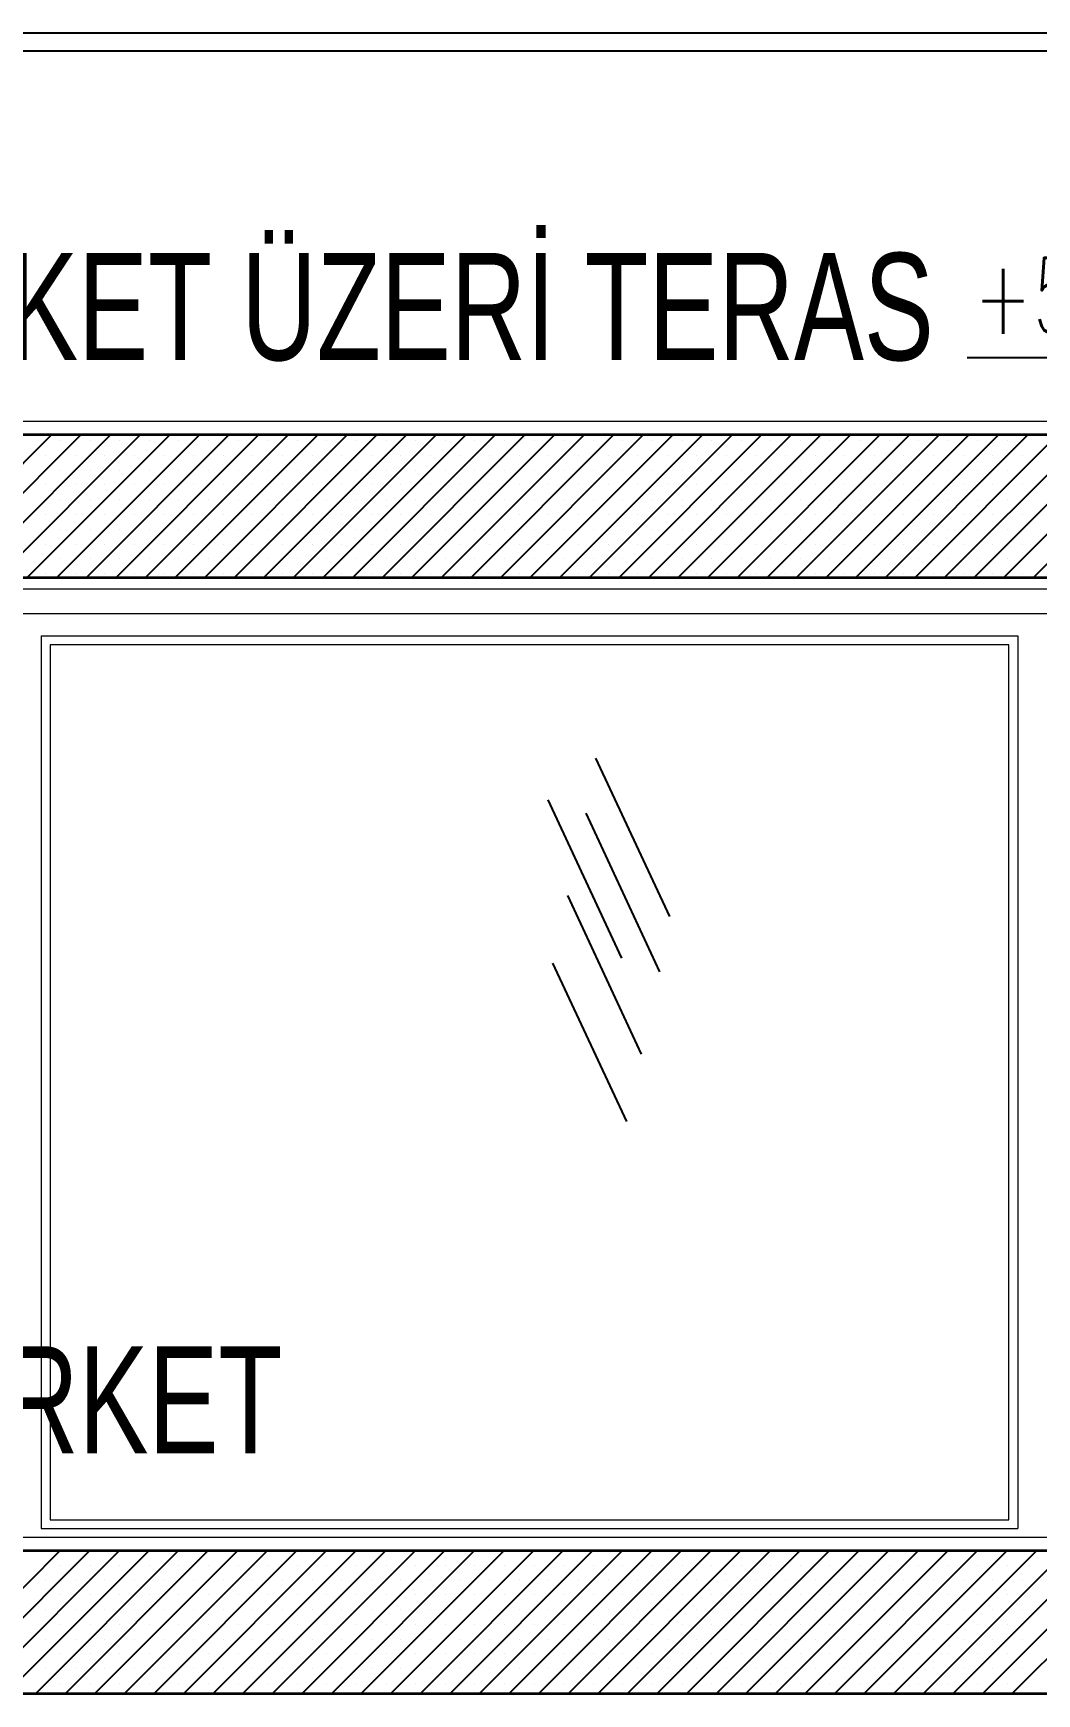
# Model space of a CAD drawing. Header units: inches. Extents: x -7543 to -822, y 102837 to 190349.
# Drawn here: x -828.4359 to -828.3909, y 102836.8515 to 102836.9259 of the extents above; entities that cross this region are included whole.
import ezdxf
from ezdxf.enums import TextEntityAlignment as Align

# ---------------------------------------------------------------- set-up
doc = ezdxf.new("R2010")
doc.units = ezdxf.units.IN
doc.header["$MEASUREMENT"] = 0
for name, color, linetype, lineweight, true_color in [('BALKON', 7, 'Continuous', 20, 0xffaaa9), ('DUVAR', 7, 'Continuous', 35, 0xfc4642), ('KAPI', 7, 'Continuous', 18, 0xffb360)]:
    doc.layers.add(name, color=color, linetype=linetype, lineweight=lineweight, true_color=true_color)
for name, color, linetype, lineweight in [('BİTKİ', 96, 'Continuous', 25), ('ICOL', 55, 'Continuous', 25), ('SIVA', 150, 'Continuous', 15), ('TARAMA', 8, 'Continuous', 25), ('YAZI', 7, 'Continuous', 25)]:
    doc.layers.add(name, color=color, linetype=linetype, lineweight=lineweight)
doc.styles.add('arıal', font='arial.ttf', dxfattribs={"width": 0.7})
doc.styles.add('KAPı-PEN', font='simplex.shx', dxfattribs={"width": 0.7, "height": 10})

msp = doc.modelspace()

# ---------------------------------------------------------------- linework, layer by layer
at = {"layer": 'BALKON', "color": 20}
msp.add_line((-828.477518, 102836.857885), (-828.306018, 102836.857885), dxfattribs=at)
at = {"layer": 'BİTKİ'}
for p, q in [((-828.335018, 102836.925885), (-828.480018, 102836.925885)), ((-828.335018, 102836.925085), (-828.480018, 102836.925085)), ((-828.41068, 102836.89341), (-828.407377, 102836.886312)), ((-828.41068, 102836.89341), (-828.407377, 102836.886312)), ((-828.412827, 102836.891539), (-828.409524, 102836.884441)), ((-828.412827, 102836.891539), (-828.409524, 102836.884441)), ((-828.41112, 102836.890934), (-828.407817, 102836.883836)), ((-828.41112, 102836.890934), (-828.407817, 102836.883836)), ((-828.411946, 102836.887247), (-828.408643, 102836.880149)), ((-828.411946, 102836.887247), (-828.408643, 102836.880149)), ((-828.412607, 102836.884221), (-828.409304, 102836.877122)), ((-828.412607, 102836.884221), (-828.409304, 102836.877122))]:
    msp.add_line(p, q, dxfattribs=at)
at = {"layer": 'DUVAR'}
for p, q in [((-828.306018, 102836.907885), (-828.480018, 102836.907885)), ((-828.306018, 102836.901485), (-828.480018, 102836.901485)), ((-828.306018, 102836.857885), (-828.480018, 102836.857885)), ((-828.306018, 102836.851485), (-828.480018, 102836.851485))]:
    msp.add_line(p, q, dxfattribs=at)
at = {"layer": 'ICOL', "color": 2}
msp.add_line((-828.394029, 102836.911349), (-828.383416, 102836.911349), dxfattribs=at)
at = {"layer": 'KAPI'}
for p, q in [((-828.477518, 102836.899885), (-828.317018, 102836.899885)), ((-828.435518, 102836.898885), (-828.435518, 102836.858885)), ((-828.435518, 102836.898885), (-828.391768, 102836.898885)), ((-828.391768, 102836.898885), (-828.391768, 102836.858885)), ((-828.392168, 102836.898485), (-828.435118, 102836.898485)), ((-828.435118, 102836.898485), (-828.435118, 102836.859285)), ((-828.392168, 102836.859285), (-828.392168, 102836.898485)), ((-828.435118, 102836.859285), (-828.392168, 102836.859285)), ((-828.435518, 102836.858885), (-828.391768, 102836.858885))]:
    msp.add_line(p, q, dxfattribs=at)
at = {"layer": 'SIVA'}
for p, q in [((-828.306018, 102836.908485), (-828.480018, 102836.908485)), ((-828.478018, 102836.900985), (-828.306018, 102836.900985)), ((-828.325946, 102836.858485), (-828.478018, 102836.858485))]:
    msp.add_line(p, q, dxfattribs=at)
at = {"layer": 'TARAMA'}
for p, q in [((-828.441463, 102836.901485), (-828.435063, 102836.907885)), ((-828.440138, 102836.901485), (-828.433738, 102836.907885)), ((-828.438812, 102836.901485), (-828.432412, 102836.907885)), ((-828.437486, 102836.901485), (-828.431086, 102836.907885)), ((-828.43616, 102836.901485), (-828.42976, 102836.907885)), ((-828.434834, 102836.901485), (-828.428434, 102836.907885)), ((-828.434651, 102836.907634), (-828.434651, 102836.907634)), ((-828.433508, 102836.901485), (-828.427108, 102836.907885)), ((-828.433325, 102836.907634), (-828.433325, 102836.907634)), ((-828.432183, 102836.901485), (-828.425783, 102836.907885)), ((-828.431999, 102836.907634), (-828.431999, 102836.907634)), ((-828.430857, 102836.901485), (-828.424457, 102836.907885)), ((-828.430674, 102836.907634), (-828.430674, 102836.907634)), ((-828.429531, 102836.901485), (-828.423131, 102836.907885)), ((-828.429348, 102836.907634), (-828.429348, 102836.907634)), ((-828.428205, 102836.901485), (-828.421805, 102836.907885)), ((-828.428022, 102836.907634), (-828.428022, 102836.907634)), ((-828.426879, 102836.901485), (-828.420479, 102836.907885)), ((-828.426696, 102836.907634), (-828.426696, 102836.907634)), ((-828.425554, 102836.901485), (-828.419154, 102836.907885)), ((-828.42537, 102836.907634), (-828.42537, 102836.907634)), ((-828.424228, 102836.901485), (-828.417828, 102836.907885)), ((-828.424044, 102836.907634), (-828.424044, 102836.907634)), ((-828.422902, 102836.901485), (-828.416502, 102836.907885)), ((-828.422719, 102836.907634), (-828.422719, 102836.907634)), ((-828.421576, 102836.901485), (-828.415176, 102836.907885)), ((-828.421393, 102836.907634), (-828.421393, 102836.907634)), ((-828.42025, 102836.901485), (-828.41385, 102836.907885)), ((-828.420067, 102836.907634), (-828.420067, 102836.907634)), ((-828.418924, 102836.901485), (-828.412524, 102836.907885)), ((-828.418741, 102836.907634), (-828.418741, 102836.907634)), ((-828.417599, 102836.901485), (-828.411199, 102836.907885)), ((-828.417415, 102836.907634), (-828.417415, 102836.907634)), ((-828.416273, 102836.901485), (-828.409873, 102836.907885)), ((-828.416089, 102836.907634), (-828.416089, 102836.907634)), ((-828.414947, 102836.901485), (-828.408547, 102836.907885)), ((-828.414764, 102836.907634), (-828.414764, 102836.907634)), ((-828.413621, 102836.901485), (-828.407221, 102836.907885)), ((-828.413438, 102836.907634), (-828.413438, 102836.907634)), ((-828.412295, 102836.901485), (-828.405895, 102836.907885)), ((-828.412112, 102836.907634), (-828.412112, 102836.907634)), ((-828.410969, 102836.901485), (-828.404569, 102836.907885)), ((-828.410786, 102836.907634), (-828.410786, 102836.907634)), ((-828.409644, 102836.901485), (-828.403244, 102836.907885)), ((-828.40946, 102836.907634), (-828.40946, 102836.907634)), ((-828.408318, 102836.901485), (-828.401918, 102836.907885)), ((-828.408135, 102836.907634), (-828.408135, 102836.907634)), ((-828.406992, 102836.901485), (-828.400592, 102836.907885)), ((-828.406809, 102836.907634), (-828.406809, 102836.907634)), ((-828.405666, 102836.901485), (-828.399266, 102836.907885)), ((-828.405483, 102836.907634), (-828.405483, 102836.907634)), ((-828.40434, 102836.901485), (-828.39794, 102836.907885)), ((-828.404157, 102836.907634), (-828.404157, 102836.907634)), ((-828.403015, 102836.901485), (-828.396615, 102836.907885)), ((-828.402831, 102836.907634), (-828.402831, 102836.907634)), ((-828.401689, 102836.901485), (-828.395289, 102836.907885)), ((-828.401505, 102836.907634), (-828.401505, 102836.907634)), ((-828.400363, 102836.901485), (-828.393963, 102836.907885)), ((-828.40018, 102836.907634), (-828.40018, 102836.907634)), ((-828.399037, 102836.901485), (-828.392637, 102836.907885)), ((-828.398854, 102836.907634), (-828.398854, 102836.907634)), ((-828.397711, 102836.901485), (-828.391311, 102836.907885)), ((-828.397528, 102836.907634), (-828.397528, 102836.907634)), ((-828.396385, 102836.901485), (-828.389985, 102836.907885)), ((-828.396202, 102836.907634), (-828.396202, 102836.907634)), ((-828.39506, 102836.901485), (-828.38866, 102836.907885)), ((-828.394876, 102836.907634), (-828.394876, 102836.907634)), ((-828.393734, 102836.901485), (-828.387334, 102836.907885)), ((-828.39355, 102836.907634), (-828.39355, 102836.907634)), ((-828.392408, 102836.901485), (-828.386008, 102836.907885)), ((-828.392225, 102836.907634), (-828.392225, 102836.907634)), ((-828.391082, 102836.901485), (-828.384682, 102836.907885)), ((-828.435314, 102836.906971), (-828.435314, 102836.906971)), ((-828.433988, 102836.906971), (-828.433988, 102836.906971)), ((-828.432662, 102836.906971), (-828.432662, 102836.906971)), ((-828.431336, 102836.906971), (-828.431336, 102836.906971)), ((-828.430011, 102836.906971), (-828.430011, 102836.906971)), ((-828.428685, 102836.906971), (-828.428685, 102836.906971)), ((-828.427359, 102836.906971), (-828.427359, 102836.906971)), ((-828.426033, 102836.906971), (-828.426033, 102836.906971)), ((-828.424707, 102836.906971), (-828.424707, 102836.906971)), ((-828.423382, 102836.906971), (-828.423382, 102836.906971)), ((-828.422056, 102836.906971), (-828.422056, 102836.906971)), ((-828.42073, 102836.906971), (-828.42073, 102836.906971)), ((-828.419404, 102836.906971), (-828.419404, 102836.906971)), ((-828.418078, 102836.906971), (-828.418078, 102836.906971)), ((-828.416752, 102836.906971), (-828.416752, 102836.906971)), ((-828.415427, 102836.906971), (-828.415427, 102836.906971)), ((-828.414101, 102836.906971), (-828.414101, 102836.906971)), ((-828.412775, 102836.906971), (-828.412775, 102836.906971)), ((-828.411449, 102836.906971), (-828.411449, 102836.906971)), ((-828.410123, 102836.906971), (-828.410123, 102836.906971)), ((-828.408797, 102836.906971), (-828.408797, 102836.906971)), ((-828.407472, 102836.906971), (-828.407472, 102836.906971)), ((-828.406146, 102836.906971), (-828.406146, 102836.906971)), ((-828.40482, 102836.906971), (-828.40482, 102836.906971)), ((-828.403494, 102836.906971), (-828.403494, 102836.906971)), ((-828.402168, 102836.906971), (-828.402168, 102836.906971)), ((-828.400843, 102836.906971), (-828.400843, 102836.906971)), ((-828.399517, 102836.906971), (-828.399517, 102836.906971)), ((-828.398191, 102836.906971), (-828.398191, 102836.906971)), ((-828.396865, 102836.906971), (-828.396865, 102836.906971)), ((-828.395539, 102836.906971), (-828.395539, 102836.906971)), ((-828.394213, 102836.906971), (-828.394213, 102836.906971)), ((-828.392888, 102836.906971), (-828.392888, 102836.906971)), ((-828.391562, 102836.906971), (-828.391562, 102836.906971)), ((-828.434651, 102836.906308), (-828.434651, 102836.906308)), ((-828.433325, 102836.906308), (-828.433325, 102836.906308)), ((-828.431999, 102836.906308), (-828.431999, 102836.906308)), ((-828.430674, 102836.906308), (-828.430674, 102836.906308)), ((-828.429348, 102836.906308), (-828.429348, 102836.906308)), ((-828.428022, 102836.906308), (-828.428022, 102836.906308)), ((-828.426696, 102836.906308), (-828.426696, 102836.906308)), ((-828.42537, 102836.906308), (-828.42537, 102836.906308)), ((-828.424044, 102836.906308), (-828.424044, 102836.906308)), ((-828.422719, 102836.906308), (-828.422719, 102836.906308)), ((-828.421393, 102836.906308), (-828.421393, 102836.906308)), ((-828.420067, 102836.906308), (-828.420067, 102836.906308)), ((-828.418741, 102836.906308), (-828.418741, 102836.906308)), ((-828.417415, 102836.906308), (-828.417415, 102836.906308)), ((-828.416089, 102836.906308), (-828.416089, 102836.906308)), ((-828.414764, 102836.906308), (-828.414764, 102836.906308)), ((-828.413438, 102836.906308), (-828.413438, 102836.906308)), ((-828.412112, 102836.906308), (-828.412112, 102836.906308)), ((-828.410786, 102836.906308), (-828.410786, 102836.906308)), ((-828.40946, 102836.906308), (-828.40946, 102836.906308)), ((-828.408135, 102836.906308), (-828.408135, 102836.906308)), ((-828.406809, 102836.906308), (-828.406809, 102836.906308)), ((-828.405483, 102836.906308), (-828.405483, 102836.906308)), ((-828.404157, 102836.906308), (-828.404157, 102836.906308)), ((-828.402831, 102836.906308), (-828.402831, 102836.906308)), ((-828.401505, 102836.906308), (-828.401505, 102836.906308)), ((-828.40018, 102836.906308), (-828.40018, 102836.906308)), ((-828.398854, 102836.906308), (-828.398854, 102836.906308)), ((-828.397528, 102836.906308), (-828.397528, 102836.906308)), ((-828.396202, 102836.906308), (-828.396202, 102836.906308)), ((-828.394876, 102836.906308), (-828.394876, 102836.906308)), ((-828.39355, 102836.906308), (-828.39355, 102836.906308)), ((-828.392225, 102836.906308), (-828.392225, 102836.906308)), ((-828.435314, 102836.905645), (-828.435314, 102836.905645)), ((-828.433988, 102836.905645), (-828.433988, 102836.905645)), ((-828.432662, 102836.905645), (-828.432662, 102836.905645)), ((-828.431336, 102836.905645), (-828.431336, 102836.905645)), ((-828.430011, 102836.905645), (-828.430011, 102836.905645)), ((-828.428685, 102836.905645), (-828.428685, 102836.905645)), ((-828.427359, 102836.905645), (-828.427359, 102836.905645)), ((-828.426033, 102836.905645), (-828.426033, 102836.905645)), ((-828.424707, 102836.905645), (-828.424707, 102836.905645)), ((-828.423382, 102836.905645), (-828.423382, 102836.905645)), ((-828.422056, 102836.905645), (-828.422056, 102836.905645)), ((-828.42073, 102836.905645), (-828.42073, 102836.905645)), ((-828.419404, 102836.905645), (-828.419404, 102836.905645)), ((-828.418078, 102836.905645), (-828.418078, 102836.905645)), ((-828.416752, 102836.905645), (-828.416752, 102836.905645)), ((-828.415427, 102836.905645), (-828.415427, 102836.905645)), ((-828.414101, 102836.905645), (-828.414101, 102836.905645)), ((-828.412775, 102836.905645), (-828.412775, 102836.905645)), ((-828.411449, 102836.905645), (-828.411449, 102836.905645)), ((-828.410123, 102836.905645), (-828.410123, 102836.905645)), ((-828.408797, 102836.905645), (-828.408797, 102836.905645)), ((-828.407472, 102836.905645), (-828.407472, 102836.905645)), ((-828.406146, 102836.905645), (-828.406146, 102836.905645)), ((-828.40482, 102836.905645), (-828.40482, 102836.905645)), ((-828.403494, 102836.905645), (-828.403494, 102836.905645)), ((-828.402168, 102836.905645), (-828.402168, 102836.905645)), ((-828.400843, 102836.905645), (-828.400843, 102836.905645)), ((-828.399517, 102836.905645), (-828.399517, 102836.905645)), ((-828.398191, 102836.905645), (-828.398191, 102836.905645)), ((-828.396865, 102836.905645), (-828.396865, 102836.905645)), ((-828.395539, 102836.905645), (-828.395539, 102836.905645)), ((-828.394213, 102836.905645), (-828.394213, 102836.905645)), ((-828.392888, 102836.905645), (-828.392888, 102836.905645)), ((-828.391562, 102836.905645), (-828.391562, 102836.905645)), ((-828.434651, 102836.904983), (-828.434651, 102836.904983)), ((-828.433325, 102836.904983), (-828.433325, 102836.904983)), ((-828.431999, 102836.904983), (-828.431999, 102836.904983)), ((-828.430674, 102836.904983), (-828.430674, 102836.904983)), ((-828.429348, 102836.904983), (-828.429348, 102836.904983)), ((-828.428022, 102836.904983), (-828.428022, 102836.904983)), ((-828.426696, 102836.904983), (-828.426696, 102836.904983)), ((-828.42537, 102836.904983), (-828.42537, 102836.904983)), ((-828.424044, 102836.904983), (-828.424044, 102836.904983)), ((-828.422719, 102836.904983), (-828.422719, 102836.904983)), ((-828.421393, 102836.904983), (-828.421393, 102836.904983)), ((-828.420067, 102836.904983), (-828.420067, 102836.904983)), ((-828.418741, 102836.904983), (-828.418741, 102836.904983)), ((-828.417415, 102836.904983), (-828.417415, 102836.904983)), ((-828.416089, 102836.904983), (-828.416089, 102836.904983)), ((-828.414764, 102836.904983), (-828.414764, 102836.904983)), ((-828.413438, 102836.904983), (-828.413438, 102836.904983)), ((-828.412112, 102836.904983), (-828.412112, 102836.904983)), ((-828.410786, 102836.904983), (-828.410786, 102836.904983)), ((-828.40946, 102836.904983), (-828.40946, 102836.904983)), ((-828.408135, 102836.904983), (-828.408135, 102836.904983)), ((-828.406809, 102836.904983), (-828.406809, 102836.904983)), ((-828.405483, 102836.904983), (-828.405483, 102836.904983)), ((-828.404157, 102836.904983), (-828.404157, 102836.904983)), ((-828.402831, 102836.904983), (-828.402831, 102836.904983)), ((-828.401505, 102836.904983), (-828.401505, 102836.904983)), ((-828.40018, 102836.904983), (-828.40018, 102836.904983)), ((-828.398854, 102836.904983), (-828.398854, 102836.904983)), ((-828.397528, 102836.904983), (-828.397528, 102836.904983)), ((-828.396202, 102836.904983), (-828.396202, 102836.904983)), ((-828.394876, 102836.904983), (-828.394876, 102836.904983)), ((-828.39355, 102836.904983), (-828.39355, 102836.904983)), ((-828.392225, 102836.904983), (-828.392225, 102836.904983)), ((-828.435314, 102836.90432), (-828.435314, 102836.90432)), ((-828.433988, 102836.90432), (-828.433988, 102836.90432)), ((-828.432662, 102836.90432), (-828.432662, 102836.90432)), ((-828.431336, 102836.90432), (-828.431336, 102836.90432)), ((-828.430011, 102836.90432), (-828.430011, 102836.90432)), ((-828.428685, 102836.90432), (-828.428685, 102836.90432)), ((-828.427359, 102836.90432), (-828.427359, 102836.90432)), ((-828.426033, 102836.90432), (-828.426033, 102836.90432)), ((-828.424707, 102836.90432), (-828.424707, 102836.90432)), ((-828.423382, 102836.90432), (-828.423382, 102836.90432)), ((-828.422056, 102836.90432), (-828.422056, 102836.90432)), ((-828.42073, 102836.90432), (-828.42073, 102836.90432)), ((-828.419404, 102836.90432), (-828.419404, 102836.90432)), ((-828.418078, 102836.90432), (-828.418078, 102836.90432)), ((-828.416752, 102836.90432), (-828.416752, 102836.90432)), ((-828.415427, 102836.90432), (-828.415427, 102836.90432)), ((-828.414101, 102836.90432), (-828.414101, 102836.90432)), ((-828.412775, 102836.90432), (-828.412775, 102836.90432)), ((-828.411449, 102836.90432), (-828.411449, 102836.90432)), ((-828.410123, 102836.90432), (-828.410123, 102836.90432)), ((-828.408797, 102836.90432), (-828.408797, 102836.90432)), ((-828.407472, 102836.90432), (-828.407472, 102836.90432)), ((-828.406146, 102836.90432), (-828.406146, 102836.90432)), ((-828.40482, 102836.90432), (-828.40482, 102836.90432)), ((-828.403494, 102836.90432), (-828.403494, 102836.90432)), ((-828.402168, 102836.90432), (-828.402168, 102836.90432)), ((-828.400843, 102836.90432), (-828.400843, 102836.90432)), ((-828.399517, 102836.90432), (-828.399517, 102836.90432)), ((-828.398191, 102836.90432), (-828.398191, 102836.90432)), ((-828.396865, 102836.90432), (-828.396865, 102836.90432)), ((-828.395539, 102836.90432), (-828.395539, 102836.90432)), ((-828.394213, 102836.90432), (-828.394213, 102836.90432)), ((-828.392888, 102836.90432), (-828.392888, 102836.90432)), ((-828.391562, 102836.90432), (-828.391562, 102836.90432)), ((-828.434651, 102836.903657), (-828.434651, 102836.903657)), ((-828.433325, 102836.903657), (-828.433325, 102836.903657)), ((-828.431999, 102836.903657), (-828.431999, 102836.903657)), ((-828.430674, 102836.903657), (-828.430674, 102836.903657)), ((-828.429348, 102836.903657), (-828.429348, 102836.903657)), ((-828.428022, 102836.903657), (-828.428022, 102836.903657)), ((-828.426696, 102836.903657), (-828.426696, 102836.903657)), ((-828.42537, 102836.903657), (-828.42537, 102836.903657)), ((-828.424044, 102836.903657), (-828.424044, 102836.903657)), ((-828.422719, 102836.903657), (-828.422719, 102836.903657)), ((-828.421393, 102836.903657), (-828.421393, 102836.903657)), ((-828.420067, 102836.903657), (-828.420067, 102836.903657)), ((-828.418741, 102836.903657), (-828.418741, 102836.903657)), ((-828.417415, 102836.903657), (-828.417415, 102836.903657)), ((-828.416089, 102836.903657), (-828.416089, 102836.903657)), ((-828.414764, 102836.903657), (-828.414764, 102836.903657)), ((-828.413438, 102836.903657), (-828.413438, 102836.903657)), ((-828.412112, 102836.903657), (-828.412112, 102836.903657)), ((-828.410786, 102836.903657), (-828.410786, 102836.903657)), ((-828.40946, 102836.903657), (-828.40946, 102836.903657)), ((-828.408135, 102836.903657), (-828.408135, 102836.903657)), ((-828.406809, 102836.903657), (-828.406809, 102836.903657)), ((-828.405483, 102836.903657), (-828.405483, 102836.903657)), ((-828.404157, 102836.903657), (-828.404157, 102836.903657)), ((-828.402831, 102836.903657), (-828.402831, 102836.903657)), ((-828.401505, 102836.903657), (-828.401505, 102836.903657)), ((-828.40018, 102836.903657), (-828.40018, 102836.903657)), ((-828.398854, 102836.903657), (-828.398854, 102836.903657)), ((-828.397528, 102836.903657), (-828.397528, 102836.903657)), ((-828.396202, 102836.903657), (-828.396202, 102836.903657)), ((-828.394876, 102836.903657), (-828.394876, 102836.903657)), ((-828.39355, 102836.903657), (-828.39355, 102836.903657)), ((-828.392225, 102836.903657), (-828.392225, 102836.903657)), ((-828.435314, 102836.902994), (-828.435314, 102836.902994)), ((-828.433988, 102836.902994), (-828.433988, 102836.902994)), ((-828.432662, 102836.902994), (-828.432662, 102836.902994)), ((-828.431336, 102836.902994), (-828.431336, 102836.902994)), ((-828.430011, 102836.902994), (-828.430011, 102836.902994)), ((-828.428685, 102836.902994), (-828.428685, 102836.902994)), ((-828.427359, 102836.902994), (-828.427359, 102836.902994)), ((-828.426033, 102836.902994), (-828.426033, 102836.902994)), ((-828.424707, 102836.902994), (-828.424707, 102836.902994)), ((-828.423382, 102836.902994), (-828.423382, 102836.902994)), ((-828.422056, 102836.902994), (-828.422056, 102836.902994)), ((-828.42073, 102836.902994), (-828.42073, 102836.902994)), ((-828.419404, 102836.902994), (-828.419404, 102836.902994)), ((-828.418078, 102836.902994), (-828.418078, 102836.902994)), ((-828.416752, 102836.902994), (-828.416752, 102836.902994)), ((-828.415427, 102836.902994), (-828.415427, 102836.902994)), ((-828.414101, 102836.902994), (-828.414101, 102836.902994)), ((-828.412775, 102836.902994), (-828.412775, 102836.902994)), ((-828.411449, 102836.902994), (-828.411449, 102836.902994)), ((-828.410123, 102836.902994), (-828.410123, 102836.902994)), ((-828.408797, 102836.902994), (-828.408797, 102836.902994)), ((-828.407472, 102836.902994), (-828.407472, 102836.902994)), ((-828.406146, 102836.902994), (-828.406146, 102836.902994)), ((-828.40482, 102836.902994), (-828.40482, 102836.902994)), ((-828.403494, 102836.902994), (-828.403494, 102836.902994)), ((-828.402168, 102836.902994), (-828.402168, 102836.902994)), ((-828.400843, 102836.902994), (-828.400843, 102836.902994)), ((-828.399517, 102836.902994), (-828.399517, 102836.902994)), ((-828.398191, 102836.902994), (-828.398191, 102836.902994)), ((-828.396865, 102836.902994), (-828.396865, 102836.902994)), ((-828.395539, 102836.902994), (-828.395539, 102836.902994)), ((-828.394213, 102836.902994), (-828.394213, 102836.902994)), ((-828.392888, 102836.902994), (-828.392888, 102836.902994)), ((-828.391562, 102836.902994), (-828.391562, 102836.902994)), ((-828.435314, 102836.901668), (-828.435314, 102836.901668)), ((-828.434651, 102836.902331), (-828.434651, 102836.902331)), ((-828.433988, 102836.901668), (-828.433988, 102836.901668)), ((-828.433325, 102836.902331), (-828.433325, 102836.902331)), ((-828.432662, 102836.901668), (-828.432662, 102836.901668)), ((-828.431999, 102836.902331), (-828.431999, 102836.902331)), ((-828.431336, 102836.901668), (-828.431336, 102836.901668)), ((-828.430674, 102836.902331), (-828.430674, 102836.902331)), ((-828.430011, 102836.901668), (-828.430011, 102836.901668)), ((-828.429348, 102836.902331), (-828.429348, 102836.902331)), ((-828.428685, 102836.901668), (-828.428685, 102836.901668)), ((-828.428022, 102836.902331), (-828.428022, 102836.902331)), ((-828.427359, 102836.901668), (-828.427359, 102836.901668)), ((-828.426696, 102836.902331), (-828.426696, 102836.902331)), ((-828.426033, 102836.901668), (-828.426033, 102836.901668)), ((-828.42537, 102836.902331), (-828.42537, 102836.902331)), ((-828.424707, 102836.901668), (-828.424707, 102836.901668)), ((-828.424044, 102836.902331), (-828.424044, 102836.902331)), ((-828.423382, 102836.901668), (-828.423382, 102836.901668)), ((-828.422719, 102836.902331), (-828.422719, 102836.902331)), ((-828.422056, 102836.901668), (-828.422056, 102836.901668)), ((-828.421393, 102836.902331), (-828.421393, 102836.902331)), ((-828.42073, 102836.901668), (-828.42073, 102836.901668)), ((-828.420067, 102836.902331), (-828.420067, 102836.902331)), ((-828.419404, 102836.901668), (-828.419404, 102836.901668)), ((-828.418741, 102836.902331), (-828.418741, 102836.902331)), ((-828.418078, 102836.901668), (-828.418078, 102836.901668)), ((-828.417415, 102836.902331), (-828.417415, 102836.902331)), ((-828.416752, 102836.901668), (-828.416752, 102836.901668)), ((-828.416089, 102836.902331), (-828.416089, 102836.902331)), ((-828.415427, 102836.901668), (-828.415427, 102836.901668)), ((-828.414764, 102836.902331), (-828.414764, 102836.902331)), ((-828.414101, 102836.901668), (-828.414101, 102836.901668)), ((-828.413438, 102836.902331), (-828.413438, 102836.902331)), ((-828.412775, 102836.901668), (-828.412775, 102836.901668)), ((-828.412112, 102836.902331), (-828.412112, 102836.902331)), ((-828.411449, 102836.901668), (-828.411449, 102836.901668)), ((-828.410786, 102836.902331), (-828.410786, 102836.902331)), ((-828.410123, 102836.901668), (-828.410123, 102836.901668)), ((-828.40946, 102836.902331), (-828.40946, 102836.902331)), ((-828.408797, 102836.901668), (-828.408797, 102836.901668)), ((-828.408135, 102836.902331), (-828.408135, 102836.902331)), ((-828.407472, 102836.901668), (-828.407472, 102836.901668)), ((-828.406809, 102836.902331), (-828.406809, 102836.902331)), ((-828.406146, 102836.901668), (-828.406146, 102836.901668)), ((-828.405483, 102836.902331), (-828.405483, 102836.902331)), ((-828.40482, 102836.901668), (-828.40482, 102836.901668)), ((-828.404157, 102836.902331), (-828.404157, 102836.902331)), ((-828.403494, 102836.901668), (-828.403494, 102836.901668)), ((-828.402831, 102836.902331), (-828.402831, 102836.902331)), ((-828.402168, 102836.901668), (-828.402168, 102836.901668)), ((-828.401505, 102836.902331), (-828.401505, 102836.902331)), ((-828.400843, 102836.901668), (-828.400843, 102836.901668)), ((-828.40018, 102836.902331), (-828.40018, 102836.902331)), ((-828.399517, 102836.901668), (-828.399517, 102836.901668)), ((-828.398854, 102836.902331), (-828.398854, 102836.902331)), ((-828.398191, 102836.901668), (-828.398191, 102836.901668)), ((-828.397528, 102836.902331), (-828.397528, 102836.902331)), ((-828.396865, 102836.901668), (-828.396865, 102836.901668)), ((-828.396202, 102836.902331), (-828.396202, 102836.902331)), ((-828.395539, 102836.901668), (-828.395539, 102836.901668)), ((-828.394876, 102836.902331), (-828.394876, 102836.902331)), ((-828.394213, 102836.901668), (-828.394213, 102836.901668)), ((-828.39355, 102836.902331), (-828.39355, 102836.902331)), ((-828.392888, 102836.901668), (-828.392888, 102836.901668)), ((-828.392225, 102836.902331), (-828.392225, 102836.902331)), ((-828.391562, 102836.901668), (-828.391562, 102836.901668)), ((-828.441082, 102836.851485), (-828.434682, 102836.857885)), ((-828.439756, 102836.851485), (-828.433356, 102836.857885)), ((-828.43843, 102836.851485), (-828.43203, 102836.857885)), ((-828.437105, 102836.851485), (-828.430705, 102836.857885)), ((-828.435779, 102836.851485), (-828.429379, 102836.857885)), ((-828.434453, 102836.851485), (-828.428053, 102836.857885)), ((-828.433127, 102836.851485), (-828.426727, 102836.857885)), ((-828.431801, 102836.851485), (-828.425401, 102836.857885)), ((-828.430475, 102836.851485), (-828.424075, 102836.857885)), ((-828.42915, 102836.851485), (-828.42275, 102836.857885)), ((-828.427824, 102836.851485), (-828.421424, 102836.857885)), ((-828.426498, 102836.851485), (-828.420098, 102836.857885)), ((-828.425172, 102836.851485), (-828.418772, 102836.857885)), ((-828.423846, 102836.851485), (-828.417446, 102836.857885)), ((-828.422521, 102836.851485), (-828.416121, 102836.857885)), ((-828.421195, 102836.851485), (-828.414795, 102836.857885)), ((-828.419869, 102836.851485), (-828.413469, 102836.857885)), ((-828.418543, 102836.851485), (-828.412143, 102836.857885)), ((-828.417217, 102836.851485), (-828.410817, 102836.857885)), ((-828.415891, 102836.851485), (-828.409491, 102836.857885)), ((-828.414566, 102836.851485), (-828.408166, 102836.857885)), ((-828.41324, 102836.851485), (-828.40684, 102836.857885)), ((-828.411914, 102836.851485), (-828.405514, 102836.857885)), ((-828.410588, 102836.851485), (-828.404188, 102836.857885)), ((-828.409262, 102836.851485), (-828.402862, 102836.857885)), ((-828.407936, 102836.851485), (-828.401536, 102836.857885)), ((-828.406611, 102836.851485), (-828.400211, 102836.857885)), ((-828.405285, 102836.851485), (-828.398885, 102836.857885)), ((-828.403959, 102836.851485), (-828.397559, 102836.857885)), ((-828.402633, 102836.851485), (-828.396233, 102836.857885)), ((-828.401307, 102836.851485), (-828.394907, 102836.857885)), ((-828.399981, 102836.851485), (-828.393581, 102836.857885)), ((-828.398656, 102836.851485), (-828.392256, 102836.857885)), ((-828.39733, 102836.851485), (-828.39093, 102836.857885)), ((-828.396004, 102836.851485), (-828.389604, 102836.857885)), ((-828.394678, 102836.851485), (-828.388278, 102836.857885)), ((-828.393352, 102836.851485), (-828.386952, 102836.857885)), ((-828.392027, 102836.851485), (-828.385627, 102836.857885)), ((-828.434651, 102836.857253), (-828.434651, 102836.857253)), ((-828.433325, 102836.857253), (-828.433325, 102836.857253)), ((-828.431999, 102836.857253), (-828.431999, 102836.857253)), ((-828.430674, 102836.857253), (-828.430674, 102836.857253)), ((-828.429348, 102836.857253), (-828.429348, 102836.857253)), ((-828.428022, 102836.857253), (-828.428022, 102836.857253)), ((-828.426696, 102836.857253), (-828.426696, 102836.857253)), ((-828.42537, 102836.857253), (-828.42537, 102836.857253)), ((-828.424044, 102836.857253), (-828.424044, 102836.857253)), ((-828.422719, 102836.857253), (-828.422719, 102836.857253)), ((-828.421393, 102836.857253), (-828.421393, 102836.857253)), ((-828.420067, 102836.857253), (-828.420067, 102836.857253)), ((-828.418741, 102836.857253), (-828.418741, 102836.857253)), ((-828.417415, 102836.857253), (-828.417415, 102836.857253)), ((-828.416089, 102836.857253), (-828.416089, 102836.857253)), ((-828.414764, 102836.857253), (-828.414764, 102836.857253)), ((-828.413438, 102836.857253), (-828.413438, 102836.857253)), ((-828.412112, 102836.857253), (-828.412112, 102836.857253)), ((-828.410786, 102836.857253), (-828.410786, 102836.857253)), ((-828.40946, 102836.857253), (-828.40946, 102836.857253)), ((-828.408135, 102836.857253), (-828.408135, 102836.857253)), ((-828.406809, 102836.857253), (-828.406809, 102836.857253)), ((-828.405483, 102836.857253), (-828.405483, 102836.857253)), ((-828.404157, 102836.857253), (-828.404157, 102836.857253)), ((-828.402831, 102836.857253), (-828.402831, 102836.857253)), ((-828.401505, 102836.857253), (-828.401505, 102836.857253)), ((-828.40018, 102836.857253), (-828.40018, 102836.857253)), ((-828.398854, 102836.857253), (-828.398854, 102836.857253)), ((-828.397528, 102836.857253), (-828.397528, 102836.857253)), ((-828.396202, 102836.857253), (-828.396202, 102836.857253)), ((-828.394876, 102836.857253), (-828.394876, 102836.857253)), ((-828.39355, 102836.857253), (-828.39355, 102836.857253)), ((-828.392225, 102836.857253), (-828.392225, 102836.857253)), ((-828.435314, 102836.85659), (-828.435314, 102836.85659)), ((-828.433988, 102836.85659), (-828.433988, 102836.85659)), ((-828.432662, 102836.85659), (-828.432662, 102836.85659)), ((-828.431336, 102836.85659), (-828.431336, 102836.85659)), ((-828.430011, 102836.85659), (-828.430011, 102836.85659)), ((-828.428685, 102836.85659), (-828.428685, 102836.85659)), ((-828.427359, 102836.85659), (-828.427359, 102836.85659)), ((-828.426033, 102836.85659), (-828.426033, 102836.85659)), ((-828.424707, 102836.85659), (-828.424707, 102836.85659)), ((-828.423382, 102836.85659), (-828.423382, 102836.85659)), ((-828.422056, 102836.85659), (-828.422056, 102836.85659)), ((-828.42073, 102836.85659), (-828.42073, 102836.85659)), ((-828.419404, 102836.85659), (-828.419404, 102836.85659)), ((-828.418078, 102836.85659), (-828.418078, 102836.85659)), ((-828.416752, 102836.85659), (-828.416752, 102836.85659)), ((-828.415427, 102836.85659), (-828.415427, 102836.85659)), ((-828.414101, 102836.85659), (-828.414101, 102836.85659)), ((-828.412775, 102836.85659), (-828.412775, 102836.85659)), ((-828.411449, 102836.85659), (-828.411449, 102836.85659)), ((-828.410123, 102836.85659), (-828.410123, 102836.85659)), ((-828.408797, 102836.85659), (-828.408797, 102836.85659)), ((-828.407472, 102836.85659), (-828.407472, 102836.85659)), ((-828.406146, 102836.85659), (-828.406146, 102836.85659)), ((-828.40482, 102836.85659), (-828.40482, 102836.85659)), ((-828.403494, 102836.85659), (-828.403494, 102836.85659)), ((-828.402168, 102836.85659), (-828.402168, 102836.85659)), ((-828.400843, 102836.85659), (-828.400843, 102836.85659)), ((-828.399517, 102836.85659), (-828.399517, 102836.85659)), ((-828.398191, 102836.85659), (-828.398191, 102836.85659)), ((-828.396865, 102836.85659), (-828.396865, 102836.85659)), ((-828.395539, 102836.85659), (-828.395539, 102836.85659)), ((-828.394213, 102836.85659), (-828.394213, 102836.85659)), ((-828.392888, 102836.85659), (-828.392888, 102836.85659)), ((-828.391562, 102836.85659), (-828.391562, 102836.85659)), ((-828.434651, 102836.855927), (-828.434651, 102836.855927)), ((-828.433325, 102836.855927), (-828.433325, 102836.855927)), ((-828.431999, 102836.855927), (-828.431999, 102836.855927)), ((-828.430674, 102836.855927), (-828.430674, 102836.855927)), ((-828.429348, 102836.855927), (-828.429348, 102836.855927)), ((-828.428022, 102836.855927), (-828.428022, 102836.855927)), ((-828.426696, 102836.855927), (-828.426696, 102836.855927)), ((-828.42537, 102836.855927), (-828.42537, 102836.855927)), ((-828.424044, 102836.855927), (-828.424044, 102836.855927)), ((-828.422719, 102836.855927), (-828.422719, 102836.855927)), ((-828.421393, 102836.855927), (-828.421393, 102836.855927)), ((-828.420067, 102836.855927), (-828.420067, 102836.855927)), ((-828.418741, 102836.855927), (-828.418741, 102836.855927)), ((-828.417415, 102836.855927), (-828.417415, 102836.855927)), ((-828.416089, 102836.855927), (-828.416089, 102836.855927)), ((-828.414764, 102836.855927), (-828.414764, 102836.855927)), ((-828.413438, 102836.855927), (-828.413438, 102836.855927)), ((-828.412112, 102836.855927), (-828.412112, 102836.855927)), ((-828.410786, 102836.855927), (-828.410786, 102836.855927)), ((-828.40946, 102836.855927), (-828.40946, 102836.855927)), ((-828.408135, 102836.855927), (-828.408135, 102836.855927)), ((-828.406809, 102836.855927), (-828.406809, 102836.855927)), ((-828.405483, 102836.855927), (-828.405483, 102836.855927)), ((-828.404157, 102836.855927), (-828.404157, 102836.855927)), ((-828.402831, 102836.855927), (-828.402831, 102836.855927)), ((-828.401505, 102836.855927), (-828.401505, 102836.855927)), ((-828.40018, 102836.855927), (-828.40018, 102836.855927)), ((-828.398854, 102836.855927), (-828.398854, 102836.855927)), ((-828.397528, 102836.855927), (-828.397528, 102836.855927)), ((-828.396202, 102836.855927), (-828.396202, 102836.855927)), ((-828.394876, 102836.855927), (-828.394876, 102836.855927)), ((-828.39355, 102836.855927), (-828.39355, 102836.855927)), ((-828.392225, 102836.855927), (-828.392225, 102836.855927)), ((-828.435314, 102836.855264), (-828.435314, 102836.855264)), ((-828.433988, 102836.855264), (-828.433988, 102836.855264)), ((-828.432662, 102836.855264), (-828.432662, 102836.855264)), ((-828.431336, 102836.855264), (-828.431336, 102836.855264)), ((-828.430011, 102836.855264), (-828.430011, 102836.855264)), ((-828.428685, 102836.855264), (-828.428685, 102836.855264)), ((-828.427359, 102836.855264), (-828.427359, 102836.855264)), ((-828.426033, 102836.855264), (-828.426033, 102836.855264)), ((-828.424707, 102836.855264), (-828.424707, 102836.855264)), ((-828.423382, 102836.855264), (-828.423382, 102836.855264)), ((-828.422056, 102836.855264), (-828.422056, 102836.855264)), ((-828.42073, 102836.855264), (-828.42073, 102836.855264)), ((-828.419404, 102836.855264), (-828.419404, 102836.855264)), ((-828.418078, 102836.855264), (-828.418078, 102836.855264)), ((-828.416752, 102836.855264), (-828.416752, 102836.855264)), ((-828.415427, 102836.855264), (-828.415427, 102836.855264)), ((-828.414101, 102836.855264), (-828.414101, 102836.855264)), ((-828.412775, 102836.855264), (-828.412775, 102836.855264)), ((-828.411449, 102836.855264), (-828.411449, 102836.855264)), ((-828.410123, 102836.855264), (-828.410123, 102836.855264)), ((-828.408797, 102836.855264), (-828.408797, 102836.855264)), ((-828.407472, 102836.855264), (-828.407472, 102836.855264)), ((-828.406146, 102836.855264), (-828.406146, 102836.855264)), ((-828.40482, 102836.855264), (-828.40482, 102836.855264)), ((-828.403494, 102836.855264), (-828.403494, 102836.855264)), ((-828.402168, 102836.855264), (-828.402168, 102836.855264)), ((-828.400843, 102836.855264), (-828.400843, 102836.855264)), ((-828.399517, 102836.855264), (-828.399517, 102836.855264)), ((-828.398191, 102836.855264), (-828.398191, 102836.855264)), ((-828.396865, 102836.855264), (-828.396865, 102836.855264)), ((-828.395539, 102836.855264), (-828.395539, 102836.855264)), ((-828.394213, 102836.855264), (-828.394213, 102836.855264)), ((-828.392888, 102836.855264), (-828.392888, 102836.855264)), ((-828.391562, 102836.855264), (-828.391562, 102836.855264)), ((-828.434651, 102836.854601), (-828.434651, 102836.854601)), ((-828.433325, 102836.854601), (-828.433325, 102836.854601)), ((-828.431999, 102836.854601), (-828.431999, 102836.854601)), ((-828.430674, 102836.854601), (-828.430674, 102836.854601)), ((-828.429348, 102836.854601), (-828.429348, 102836.854601)), ((-828.428022, 102836.854601), (-828.428022, 102836.854601)), ((-828.426696, 102836.854601), (-828.426696, 102836.854601)), ((-828.42537, 102836.854601), (-828.42537, 102836.854601)), ((-828.424044, 102836.854601), (-828.424044, 102836.854601)), ((-828.422719, 102836.854601), (-828.422719, 102836.854601)), ((-828.421393, 102836.854601), (-828.421393, 102836.854601)), ((-828.420067, 102836.854601), (-828.420067, 102836.854601)), ((-828.418741, 102836.854601), (-828.418741, 102836.854601)), ((-828.417415, 102836.854601), (-828.417415, 102836.854601)), ((-828.416089, 102836.854601), (-828.416089, 102836.854601)), ((-828.414764, 102836.854601), (-828.414764, 102836.854601)), ((-828.413438, 102836.854601), (-828.413438, 102836.854601)), ((-828.412112, 102836.854601), (-828.412112, 102836.854601)), ((-828.410786, 102836.854601), (-828.410786, 102836.854601)), ((-828.40946, 102836.854601), (-828.40946, 102836.854601)), ((-828.408135, 102836.854601), (-828.408135, 102836.854601)), ((-828.406809, 102836.854601), (-828.406809, 102836.854601)), ((-828.405483, 102836.854601), (-828.405483, 102836.854601)), ((-828.404157, 102836.854601), (-828.404157, 102836.854601)), ((-828.402831, 102836.854601), (-828.402831, 102836.854601)), ((-828.401505, 102836.854601), (-828.401505, 102836.854601)), ((-828.40018, 102836.854601), (-828.40018, 102836.854601)), ((-828.398854, 102836.854601), (-828.398854, 102836.854601)), ((-828.397528, 102836.854601), (-828.397528, 102836.854601)), ((-828.396202, 102836.854601), (-828.396202, 102836.854601)), ((-828.394876, 102836.854601), (-828.394876, 102836.854601)), ((-828.39355, 102836.854601), (-828.39355, 102836.854601)), ((-828.392225, 102836.854601), (-828.392225, 102836.854601)), ((-828.435314, 102836.853938), (-828.435314, 102836.853938)), ((-828.433988, 102836.853938), (-828.433988, 102836.853938)), ((-828.432662, 102836.853938), (-828.432662, 102836.853938)), ((-828.431336, 102836.853938), (-828.431336, 102836.853938)), ((-828.430011, 102836.853938), (-828.430011, 102836.853938)), ((-828.428685, 102836.853938), (-828.428685, 102836.853938)), ((-828.427359, 102836.853938), (-828.427359, 102836.853938)), ((-828.426033, 102836.853938), (-828.426033, 102836.853938)), ((-828.424707, 102836.853938), (-828.424707, 102836.853938)), ((-828.423382, 102836.853938), (-828.423382, 102836.853938)), ((-828.422056, 102836.853938), (-828.422056, 102836.853938)), ((-828.42073, 102836.853938), (-828.42073, 102836.853938)), ((-828.419404, 102836.853938), (-828.419404, 102836.853938)), ((-828.418078, 102836.853938), (-828.418078, 102836.853938)), ((-828.416752, 102836.853938), (-828.416752, 102836.853938)), ((-828.415427, 102836.853938), (-828.415427, 102836.853938)), ((-828.414101, 102836.853938), (-828.414101, 102836.853938)), ((-828.412775, 102836.853938), (-828.412775, 102836.853938)), ((-828.411449, 102836.853938), (-828.411449, 102836.853938)), ((-828.410123, 102836.853938), (-828.410123, 102836.853938)), ((-828.408797, 102836.853938), (-828.408797, 102836.853938)), ((-828.407472, 102836.853938), (-828.407472, 102836.853938)), ((-828.406146, 102836.853938), (-828.406146, 102836.853938)), ((-828.40482, 102836.853938), (-828.40482, 102836.853938)), ((-828.403494, 102836.853938), (-828.403494, 102836.853938)), ((-828.402168, 102836.853938), (-828.402168, 102836.853938)), ((-828.400843, 102836.853938), (-828.400843, 102836.853938)), ((-828.399517, 102836.853938), (-828.399517, 102836.853938)), ((-828.398191, 102836.853938), (-828.398191, 102836.853938)), ((-828.396865, 102836.853938), (-828.396865, 102836.853938)), ((-828.395539, 102836.853938), (-828.395539, 102836.853938)), ((-828.394213, 102836.853938), (-828.394213, 102836.853938)), ((-828.392888, 102836.853938), (-828.392888, 102836.853938)), ((-828.391562, 102836.853938), (-828.391562, 102836.853938)), ((-828.435314, 102836.852612), (-828.435314, 102836.852612)), ((-828.434651, 102836.853275), (-828.434651, 102836.853275)), ((-828.433988, 102836.852612), (-828.433988, 102836.852612)), ((-828.433325, 102836.853275), (-828.433325, 102836.853275)), ((-828.432662, 102836.852612), (-828.432662, 102836.852612)), ((-828.431999, 102836.853275), (-828.431999, 102836.853275)), ((-828.431336, 102836.852612), (-828.431336, 102836.852612)), ((-828.430674, 102836.853275), (-828.430674, 102836.853275)), ((-828.430011, 102836.852612), (-828.430011, 102836.852612)), ((-828.429348, 102836.853275), (-828.429348, 102836.853275)), ((-828.428685, 102836.852612), (-828.428685, 102836.852612)), ((-828.428022, 102836.853275), (-828.428022, 102836.853275)), ((-828.427359, 102836.852612), (-828.427359, 102836.852612)), ((-828.426696, 102836.853275), (-828.426696, 102836.853275)), ((-828.426033, 102836.852612), (-828.426033, 102836.852612)), ((-828.42537, 102836.853275), (-828.42537, 102836.853275)), ((-828.424707, 102836.852612), (-828.424707, 102836.852612)), ((-828.424044, 102836.853275), (-828.424044, 102836.853275)), ((-828.423382, 102836.852612), (-828.423382, 102836.852612)), ((-828.422719, 102836.853275), (-828.422719, 102836.853275)), ((-828.422056, 102836.852612), (-828.422056, 102836.852612)), ((-828.421393, 102836.853275), (-828.421393, 102836.853275)), ((-828.42073, 102836.852612), (-828.42073, 102836.852612)), ((-828.420067, 102836.853275), (-828.420067, 102836.853275)), ((-828.419404, 102836.852612), (-828.419404, 102836.852612)), ((-828.418741, 102836.853275), (-828.418741, 102836.853275)), ((-828.418078, 102836.852612), (-828.418078, 102836.852612)), ((-828.417415, 102836.853275), (-828.417415, 102836.853275)), ((-828.416752, 102836.852612), (-828.416752, 102836.852612)), ((-828.416089, 102836.853275), (-828.416089, 102836.853275)), ((-828.415427, 102836.852612), (-828.415427, 102836.852612)), ((-828.414764, 102836.853275), (-828.414764, 102836.853275)), ((-828.414101, 102836.852612), (-828.414101, 102836.852612)), ((-828.413438, 102836.853275), (-828.413438, 102836.853275)), ((-828.412775, 102836.852612), (-828.412775, 102836.852612)), ((-828.412112, 102836.853275), (-828.412112, 102836.853275)), ((-828.411449, 102836.852612), (-828.411449, 102836.852612)), ((-828.410786, 102836.853275), (-828.410786, 102836.853275)), ((-828.410123, 102836.852612), (-828.410123, 102836.852612)), ((-828.40946, 102836.853275), (-828.40946, 102836.853275)), ((-828.408797, 102836.852612), (-828.408797, 102836.852612)), ((-828.408135, 102836.853275), (-828.408135, 102836.853275)), ((-828.407472, 102836.852612), (-828.407472, 102836.852612)), ((-828.406809, 102836.853275), (-828.406809, 102836.853275)), ((-828.406146, 102836.852612), (-828.406146, 102836.852612)), ((-828.405483, 102836.853275), (-828.405483, 102836.853275)), ((-828.40482, 102836.852612), (-828.40482, 102836.852612)), ((-828.404157, 102836.853275), (-828.404157, 102836.853275)), ((-828.403494, 102836.852612), (-828.403494, 102836.852612)), ((-828.402831, 102836.853275), (-828.402831, 102836.853275)), ((-828.402168, 102836.852612), (-828.402168, 102836.852612)), ((-828.401505, 102836.853275), (-828.401505, 102836.853275)), ((-828.400843, 102836.852612), (-828.400843, 102836.852612)), ((-828.40018, 102836.853275), (-828.40018, 102836.853275)), ((-828.399517, 102836.852612), (-828.399517, 102836.852612)), ((-828.398854, 102836.853275), (-828.398854, 102836.853275)), ((-828.398191, 102836.852612), (-828.398191, 102836.852612)), ((-828.397528, 102836.853275), (-828.397528, 102836.853275)), ((-828.396865, 102836.852612), (-828.396865, 102836.852612)), ((-828.396202, 102836.853275), (-828.396202, 102836.853275)), ((-828.395539, 102836.852612), (-828.395539, 102836.852612)), ((-828.394876, 102836.853275), (-828.394876, 102836.853275)), ((-828.394213, 102836.852612), (-828.394213, 102836.852612)), ((-828.39355, 102836.853275), (-828.39355, 102836.853275)), ((-828.392888, 102836.852612), (-828.392888, 102836.852612)), ((-828.392225, 102836.853275), (-828.392225, 102836.853275)), ((-828.391562, 102836.852612), (-828.391562, 102836.852612)), ((-828.434651, 102836.85195), (-828.434651, 102836.85195)), ((-828.433325, 102836.85195), (-828.433325, 102836.85195)), ((-828.431999, 102836.85195), (-828.431999, 102836.85195)), ((-828.430674, 102836.85195), (-828.430674, 102836.85195)), ((-828.429348, 102836.85195), (-828.429348, 102836.85195)), ((-828.428022, 102836.85195), (-828.428022, 102836.85195)), ((-828.426696, 102836.85195), (-828.426696, 102836.85195)), ((-828.42537, 102836.85195), (-828.42537, 102836.85195)), ((-828.424044, 102836.85195), (-828.424044, 102836.85195)), ((-828.422719, 102836.85195), (-828.422719, 102836.85195)), ((-828.421393, 102836.85195), (-828.421393, 102836.85195)), ((-828.420067, 102836.85195), (-828.420067, 102836.85195)), ((-828.418741, 102836.85195), (-828.418741, 102836.85195)), ((-828.417415, 102836.85195), (-828.417415, 102836.85195)), ((-828.416089, 102836.85195), (-828.416089, 102836.85195)), ((-828.414764, 102836.85195), (-828.414764, 102836.85195)), ((-828.413438, 102836.85195), (-828.413438, 102836.85195)), ((-828.412112, 102836.85195), (-828.412112, 102836.85195)), ((-828.410786, 102836.85195), (-828.410786, 102836.85195)), ((-828.40946, 102836.85195), (-828.40946, 102836.85195)), ((-828.408135, 102836.85195), (-828.408135, 102836.85195)), ((-828.406809, 102836.85195), (-828.406809, 102836.85195)), ((-828.405483, 102836.85195), (-828.405483, 102836.85195)), ((-828.404157, 102836.85195), (-828.404157, 102836.85195)), ((-828.402831, 102836.85195), (-828.402831, 102836.85195)), ((-828.401505, 102836.85195), (-828.401505, 102836.85195)), ((-828.40018, 102836.85195), (-828.40018, 102836.85195)), ((-828.398854, 102836.85195), (-828.398854, 102836.85195)), ((-828.397528, 102836.85195), (-828.397528, 102836.85195)), ((-828.396202, 102836.85195), (-828.396202, 102836.85195)), ((-828.394876, 102836.85195), (-828.394876, 102836.85195)), ((-828.39355, 102836.85195), (-828.39355, 102836.85195)), ((-828.392225, 102836.85195), (-828.392225, 102836.85195))]:
    msp.add_line(p, q, dxfattribs=at)

# ---------------------------------------------------------------- texts
at = {"layer": 'ICOL', "color": 2, "style": 'KAPı-PEN', "width": 0.7}
msp.add_attdef('+5.50', text='+17.50', height=0.0034, dxfattribs=at).set_placement((-828.388852, 102836.912418), align=Align.CENTER)
at = {"layer": 'YAZI', "style": 'arıal', "width": 0.7}
for s, p in [('MARKET ÜZERİ TERAS', (-828.447421, 102836.911236)), ('MARKET', (-828.444272, 102836.862254))]:
    msp.add_text(s, height=0.0048, dxfattribs=at).set_placement(p)

doc.saveas('drawing.dxf')
